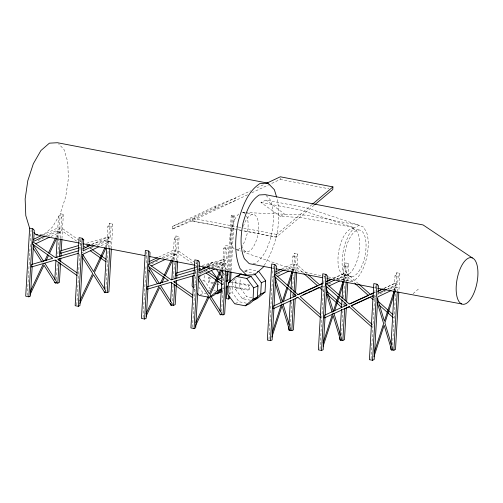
<?xml version="1.0" encoding="UTF-8"?>
<svg xmlns="http://www.w3.org/2000/svg" width="503" height="503" viewBox="0 0 503 503"><rect width="100%" height="100%" fill="white"/><g stroke="black" fill="none" stroke-linecap="round" stroke-linejoin="round"><path stroke-width="0.38" stroke-dasharray="2.52 1.89" d="M27.325 295.437L30.281 244.169M30.476 240.748L31.117 229.682M57.254 237.485L57.612 231.273L60.769 231.877L60.41 238.095M42.39 235.127L57.814 227.853L58.449 216.793L61.605 217.397L63.359 214.347L60.203 213.744L52.62 226.928L44.145 234.304L39.737 234.536M56.418 279.429L57.361 263.006M57.631 258.316L58.757 238.768M58.807 237.982L60.203 213.744L65.742 196.748L68.395 178.534L67.754 161.865L63.919 149.297L58.549 143.82M45.547 235.737L60.97 228.463L61.605 217.397M61.963 238.592L63.359 214.347M76.783 304.931L79.738 253.663M79.933 250.249L80.574 239.183M106.711 246.986L107.07 240.774L110.232 241.377L109.874 247.589M91.848 244.628L107.271 237.353L107.906 226.287L109.66 223.238L112.817 223.848L111.421 248.092M105.875 288.929L108.22 248.262M108.264 247.482L109.66 223.238M95.01 245.231L110.427 237.957L111.062 226.897L112.817 223.848M143.078 317.663L146.033 266.395M146.228 262.975L146.87 251.915M172.246 229.091L172.397 226.463L215.642 206.067L235.662 197.855L235.511 200.483L215.491 208.695L172.246 229.091L192.265 220.88L237.422 229.55M173.013 259.718L173.372 253.506L176.528 254.109L176.169 260.321M158.847 257.027L173.566 250.085L174.201 239.019L175.956 235.97L179.112 236.58L177.716 260.818M172.215 300.876L173.114 285.239M173.522 278.203L174.516 260.994M174.56 260.214L175.956 235.97M162.004 257.63L176.723 250.689L177.358 239.629L179.112 236.58M192.265 220.88L192.416 218.252L250.544 190.838M192.536 327.164L195.447 276.669M195.692 272.475L196.327 261.409M199.961 277.096L200.093 274.833M200.137 274.078L200.269 271.809M210.455 289.143L203.985 280.341L204.287 275.059M204.463 272.035L204.595 269.771M213.819 282.812L209.273 281.938L209.537 277.386L208.462 277.889L208.204 282.447L213.505 283.466M215.491 208.695L215.642 206.067M222.471 269.218L222.829 263L225.985 263.61L225.627 269.822M208.305 266.527L223.024 259.586L223.659 248.52L225.413 245.47L228.569 246.074L227.174 270.318M221.628 311.156L225.413 245.47M211.461 267.131L226.18 260.189L226.822 249.123L228.569 246.074M228.035 270.57L231.198 215.793L232.267 215.29L234.348 215.693L231.147 271.249M228.475 281.02L228.569 279.454M229.066 270.847L232.267 215.29M228.865 292.752L229.23 286.484L230.299 285.981L249.237 289.615L249.501 285.056L232.078 281.711M230.123 270.972L233.279 216.196L234.348 215.693M229.802 294.595L230.299 285.981M246.501 303.19L239.032 301.756L232.097 292.325L232.744 281.001M250.595 300.26L242.371 298.681L235.435 289.25L236.089 277.926M251.928 297.65L246.696 296.644L239.761 287.213L240.239 278.907M249.501 285.056L248.432 285.566L248.168 290.118L229.23 286.484M268.967 339.305L272.582 276.644L274.148 276.946M272.777 273.223L273.223 265.496M311.948 204.595L276.606 234.417L276.204 237.165L237.938 229.814M251.808 192.8L280.152 179.426L280.228 178.112M292.048 271.268L292.268 267.357L295.431 267.961L295.204 271.878M281.919 268.91L292.469 263.937L292.916 256.209L294.67 253.16L297.826 253.77L296.783 271.809M290.464 326.114L291.91 301.014M292.18 296.305L292.312 293.953M292.633 288.458L293.4 275.122M293.626 271.205L294.67 253.16M285.075 269.52L295.626 264.54L296.072 256.813L297.826 253.77M320.002 349.107L323.618 286.44L324.661 286.641M323.813 283.026L324.259 275.298M343.128 280.29L343.31 277.153L346.466 277.763L346.284 280.894M333.659 278.379L343.505 273.739L343.951 266.012L345.706 262.962L348.862 263.566L347.818 281.611M341.543 335.13L342.945 310.81M343.26 305.321L343.354 303.755M343.712 297.474L344.436 284.924M344.662 281.001L345.706 262.962M336.111 279.316L346.661 274.342L347.108 266.615L348.862 263.566M371.044 358.903L374.653 296.242L376.225 296.544M374.854 292.828L375.301 285.1M394.119 290.872L394.346 286.955L397.502 287.565L397.276 291.482M383.996 288.515L394.541 283.541L394.987 275.814L396.741 272.764L399.898 273.368L398.86 291.413M392.579 344.932L395.565 293.161M395.61 292.375L396.741 272.764M387.153 289.118L397.697 284.145L398.143 276.417L399.898 273.368M292.224 270.947L293.192 267.961L293.84 267.653M293.236 271.211L293.721 269.721M343.26 280.749L344.228 277.763L344.876 277.455M344.272 281.014L344.756 279.517M394.295 290.552L395.264 287.565L395.911 287.257M395.308 290.816L395.792 289.319M55.732 237.573L58.379 231.958L59.191 231.575M56.789 238.013L59.103 233.103M105.19 247.074L107.837 241.459L108.654 241.075L108.566 242.597L106.573 246.81M171.485 259.806L174.132 254.191L174.95 253.808M172.869 259.542L174.862 255.329M220.943 269.3L223.59 263.685L224.407 263.302M222.332 269.036L224.319 264.829M264.22 265.37C276.493 246.055 282.02 220.232 276.864 197.849M413.108 293.639L419.464 288.112M314.193 205.205L276.455 237.045L242.779 230.581M195.001 272.739L196.126 271.796M206.488 265.88L208.173 264.471L212.492 262.428L222.955 264.44L227.117 270.092M207.443 266.665L212.492 262.428M222.672 289.112L223.791 288.175M233.31 280.529L236.674 277.706M221.942 291.312L223.062 290.369M245.464 271.651L248.275 269.3L257.24 271.023M37.989 240.528L44.295 237.554M47.804 235.901L57.612 231.273M50.922 236.523L60.769 231.877M81.14 253.003L85.347 251.022M90.251 248.702L93.753 247.055M97.261 245.401L107.07 240.774M101.078 245.697L110.232 241.377M256.92 187.826L264.716 184.155M247.558 194.806L192.02 220.999L237.171 229.67M260.944 202.458L301.982 210.336L354.181 227.683L301.567 217.579L280.278 216.359L260.944 202.458L266.005 200.068L307.05 207.953L359.243 225.294L363.688 227.167L366.85 233.141A28.256 12.059 -79.1 0 1 365.109 263.276L365.077 263.409A28.438 12.135 -79.1 0 1 343.505 273.582L343.486 273.475A28.256 12.059 -79.1 0 1 345.228 243.339L349.271 233.97L354.181 227.683L359.243 225.294L306.629 215.19L246.011 212.568M151.642 263.748L157.948 260.774M162.853 258.46L173.372 253.506M165.984 259.083L176.528 254.109M280.278 216.359L284.767 214.247L266.005 200.068M194.611 273.745L196.459 272.871M196.893 275.229L200.401 273.582M201.099 273.248L210.21 268.954M210.914 268.621L222.829 263M208.173 264.471L218.629 266.477L222.955 264.44M216.831 267.923L225.985 263.61M194.573 284.78L195.812 284.201M202.747 280.925L203.985 280.341M244.565 271.048L248.275 269.3M200.276 294.796L203.363 293.337L206.349 293.909M207.211 291.52L210.298 290.061M235.435 289.25L239.761 287.213M229.003 293.783L232.097 292.325M277.505 274.317L280.316 272.991M287.351 269.677L292.268 267.357M290.508 270.281L295.431 267.961M242.371 298.681L246.696 296.644M235.322 303.504L239.032 301.756M328.541 284.12L331.351 282.793M337.683 279.806L343.31 277.153M340.839 280.416L346.466 277.763M376.062 295.582L385.204 291.268M389.423 289.275L394.346 286.955M392.579 289.885L397.502 287.565M332.955 278.543L344.316 273.355L344.159 276.028L337.048 279.278M374.043 292.884L375.464 292.237M383.99 288.345L395.352 283.158L395.201 285.83L388.083 289.08M373.848 295.582L375.269 294.934M172.397 226.463L192.416 218.252L237.573 226.922M86.503 243.27L108.082 236.97L107.938 239.472L91.131 244.376M78.921 247.941L80.411 247.507M195.221 267.552L196.679 267.124M202.256 265.496L223.835 259.202L223.69 261.705L206.884 266.609M195.422 269.954L196.906 269.52M252.99 263.446L255.266 263.327C264.773 256.983 268.407 245.602 271.463 235.159C273.682 223.401 274.871 210.883 270.092 199.572L265.798 195.189M245.093 213.656A18.957 8.092 -79.1 0 0 242.132 212.404L245.231 212.536M280.152 179.426L328.956 188.801M352.251 228.752L358.564 229.959M242.132 212.404L246.64 213.266M247.394 213.41L252.657 214.423M231.198 215.793L233.279 216.196M238.34 227.073L242.93 227.953M243.697 228.098L276.606 234.417M238.189 229.701L242.012 230.431M292.916 256.209L296.072 256.813M343.951 266.012L347.108 266.615M394.987 275.814L398.143 276.417M238.755 213.995A18.957 8.092 -79.1 0 0 230.764 235.153A18.957 8.092 -79.1 0 0 236.693 249.752L240.453 250.469M243.458 251.047L247.218 251.77M107.906 226.287L111.062 226.897M174.201 239.019L177.358 239.629M223.659 248.52L226.822 249.123M292.469 263.937L295.626 264.54M343.505 273.739L346.661 274.342M394.541 283.541L397.697 284.145M345.454 275.437L351.773 276.65M325.164 276.336L298.474 271.211L244.049 252.305M328.214 276.927L351.088 281.315M272.305 268.086L273.846 268.382M374.716 287.754L376.257 288.049M57.814 227.853L60.97 228.463M107.271 237.353L110.427 237.957M173.566 250.085L176.723 250.689M223.024 259.586L226.18 260.189M58.379 231.958L59.958 232.26M107.837 241.459L109.415 241.761M174.132 254.191L175.71 254.493M223.59 263.685L225.168 263.993M244.697 271.482L254.411 273.349M207.179 266.42L214.655 267.86M145.543 255.757L147.083 256.052M222.414 279.857L223.929 280.146M208.462 277.889L212.253 278.618M231.003 282.214L248.432 285.566M216.535 284.044L220.327 284.773M213.907 290.344L215.403 290.633M236.693 249.752L241.107 251.286M195.026 262.629L177.534 250.312L177.389 252.814L194.906 265.15M195.654 263.069L196.906 263.949M206.255 270.532L207.506 271.413M195.535 265.59L197.415 266.911M79.273 240.396L61.781 228.079L61.636 230.581L77.28 241.597M79.902 240.836L81.146 241.717M90.496 248.3L91.747 249.18M79.782 243.358L81.656 244.684M358.406 283.723L347.472 273.959L347.322 276.637L354.351 282.912M374.182 297.801L375.351 298.845M306.792 273.406L296.437 264.163L296.28 266.835L303.309 273.11M322.756 290.464L323.907 291.495M218.629 266.477L220.484 268.992M223.257 272.764L225.57 275.908M198.735 287.05L203.363 293.337M194.416 289.087L195.34 290.344M246.615 216.001A18.957 8.092 -79.1 0 1 241.987 246.042M240.069 248.161A18.957 8.092 -79.1 0 1 237.347 249.658M243.333 226.363A18.957 8.092 -79.1 0 1 256.429 216.699A18.957 8.092 -79.1 0 1 254.851 244.112A18.957 8.092 -79.1 0 1 242.163 246.615M358.771 271.488A23.698 10.11 -79.1 0 0 362.267 231.525A23.698 10.11 -79.1 0 0 344.467 256.901A23.698 10.11 -79.1 0 0 358.771 271.488M352.458 270.274A23.698 10.11 -79.1 0 0 355.954 230.311A23.698 10.11 -79.1 0 0 338.154 255.687A23.698 10.11 -79.1 0 0 352.458 270.274"/><path stroke-width="0.75" d="M276.637 197.107L274.38 189.713L267.936 183.142L57.474 142.726L49.401 143.16L40.925 150.529L33.343 163.714L27.803 180.709L25.15 198.93L25.791 215.592L29.627 228.167L25.703 296.198L28.86 296.808L30.482 296.041L32.179 266.521M28.86 296.808L32.783 228.771L29.627 228.167M32.274 264.968L33.437 244.772M54.84 279.435L55.959 260.013M56.091 257.687L57.166 239.038M54.657 282.541L57.814 283.151L59.027 262.176M59.115 260.623L59.247 258.291M59.335 256.737L60.366 238.868M60.517 263.616L59.436 282.384L57.814 283.151M60.612 262.05L60.832 258.14M60.926 256.58L61.152 252.669M61.24 251.104L61.919 239.371M78.317 306.302L82.241 238.271L79.084 237.661L75.161 305.698L78.317 306.302L79.939 305.541L82.894 254.273L98.997 246.677M82.241 238.271L83.731 239.786L83.089 250.852L94.306 245.565M104.297 288.936L106.623 248.539M104.115 292.042L107.271 292.645L109.824 248.369M111.377 248.872L108.893 291.885L107.271 292.645M144.613 319.034L148.536 251.003L145.38 250.393L141.456 318.43L144.613 319.034L146.235 318.273L147.939 288.753M148.027 287.2L149.19 266.999M170.504 303.221L170.41 304.774L171.466 304.975M170.592 301.662L171.712 282.246M171.844 279.913L172.963 260.491M146.134 316.18L159.715 287.414L171.177 305.459L171.988 305.076L172.076 303.548L160.614 285.503M171.988 305.076L173.566 305.378L174.78 284.402M174.868 282.849L174.956 281.296M175.094 278.964L176.119 261.101M176.591 280.372L175.189 304.611L173.566 305.378M176.723 278.027L176.905 274.896M176.993 273.33L177.672 261.604M192.668 276.128L192.102 285.949L193.492 287.835M194.07 328.534L197.993 260.497L194.837 259.894L190.914 327.925L194.07 328.534L195.692 327.767L198.647 276.499L214.75 268.904M197.648 293.488L199.037 295.374L209.5 297.386L217.359 290.797L217.925 280.982M220.05 311.162L222.427 269.992M221.898 284.981L221.986 283.472M219.874 314.268L223.03 314.878L225.583 270.595M227.13 271.098L224.652 314.111L223.03 314.878M227.142 286.081L226.419 298.619L228.507 299.015L229.575 298.512L229.708 296.16M227.991 271.356L227.406 281.523L225.891 281.234M228.425 283.038L227.771 294.362L234.706 303.793L245.168 305.805L249.488 303.762L257.347 297.172L258.001 285.849L251.066 276.417L240.604 274.412L236.284 276.449L228.425 283.038L230.273 282.164M228.507 299.015L228.733 295.098M230.078 271.752L229.487 281.925L230.563 281.422L231.103 272.029M245.168 305.805L253.028 299.216L253.682 287.886L246.74 278.461L236.284 276.449M254.518 299.279L260.692 294.104L261.346 282.78L254.87 273.978M252.833 300.693L257.159 298.65L265.018 292.061L265.672 280.737L258.737 271.306L257.498 271.89M270.501 340.676L274.889 264.584L271.733 263.974L267.344 340.066L270.501 340.676L272.123 339.909L273.978 307.798M274.066 306.226L275.738 277.247M288.841 326.881L288.659 330.018L291.815 330.622L293.438 329.855L295.248 298.48M288.974 324.536L290.376 300.253M290.464 298.688L290.916 290.853M291.004 289.288L291.822 275.185M291.91 273.619L291.998 272.054M291.815 330.622L293.62 299.291M293.758 296.94L295.154 272.657M295.38 296.129L295.475 294.557M295.563 292.991L296.739 272.595M321.543 350.478L325.925 274.387L322.769 273.777L318.386 349.868L321.543 350.478L323.165 349.711L325.057 316.815M325.152 315.249L326.774 287.05M266.131 183.482L280.303 176.798L332.917 186.902L332.766 189.53L314.796 204.696M339.833 337.469L339.695 339.814L342.851 340.424L344.473 339.657L346.284 308.282M339.965 335.117L341.455 309.27M341.55 307.704L341.996 299.87M342.09 298.304L342.901 284.208M342.989 282.636L343.084 281.07M342.851 340.424L344.706 308.308M344.838 305.962L345.02 302.825M345.152 300.48L346.24 281.68M346.416 305.931L346.51 304.359M346.642 302.007L347.774 282.397M372.578 360.274L376.967 284.189L373.811 283.579L369.422 359.67L372.578 360.274L374.201 359.513L377.81 296.852L391.171 290.545M390.913 346.485L390.73 349.616L393.887 350.226L395.509 349.459L398.81 292.193M391.051 344.134L393.893 294.789M393.981 293.224L394.119 290.872M393.887 350.226L397.232 292.262M272.349 332.313L281.296 304.68M286.905 287.376L282.309 301.567L275.462 278.838M287.383 285.886L291.979 271.695M271.909 337.06L282.07 305.692L289.577 330.622L290.225 330.32L290.344 328.252L283.057 304.057M283.321 301.831L287.917 287.641M288.401 286.15L292.998 271.96M323.146 342.864L332.577 313.734M338.179 296.43L333.344 311.37L326.277 287.905M338.664 294.94L343.021 281.498M323.19 346.114L333.105 315.494L340.613 340.424L341.26 340.116L341.38 338.054L333.873 313.124M334.596 310.885L344.033 281.762M374.421 351.918L383.613 323.536L377.206 302.272M394.056 291.3L384.38 321.172L377.533 298.436M373.987 356.658L384.141 325.296L391.655 350.226L392.302 349.918L392.422 347.856L384.908 322.926L395.069 291.564M30.312 291.407L43.233 264.044M44.798 260.73L47.779 254.411M48.439 253.009L55.399 238.277M30.375 293.953L43.962 265.182L55.424 283.227L56.235 282.843L56.323 281.322L44.861 263.276M46.188 260.466L48.502 255.555M49.495 253.449L56.455 238.718M79.776 300.901L92.69 273.538L82.046 256.781M104.857 247.772L93.596 271.633L82.542 254.229M79.839 303.447L93.42 274.682L104.882 292.727L105.693 292.344L105.781 290.816L94.319 272.771L106.246 247.514M146.071 313.633L158.986 286.27M160.218 283.661L163.532 276.644M164.198 275.242L171.152 260.504M161.941 282.699L164.588 277.084M165.254 275.682L172.208 260.944M195.862 322.429L208.449 295.77L198.213 279.655M220.61 270.004L209.349 293.859L198.295 276.455M195.258 326.378L209.173 296.908L220.635 314.953L221.452 314.57L221.54 313.048L210.072 295.003L221.999 269.74M263.836 266.03L263.082 267.344L254.606 274.72L246.533 275.154L198.735 265.974M312.552 204.092L332.917 186.902M198.93 269.445L200.056 268.501M215.561 293.532L217.057 293.821L221.546 290.055M238.334 276.046L241.144 273.695M225.872 288.018L227.557 286.603M33.28 239.428L40.988 235.788M44.849 236.064L33.632 241.352L34.273 230.292L32.783 228.771M35.638 243.735L49.533 237.177M82.737 248.922L90.446 245.288M149.033 261.654L157.445 257.687M160.602 258.297L149.391 263.585L150.026 252.519L148.536 251.003M151.397 265.961L165.292 259.41M199.194 270.821L206.903 267.187M210.059 267.791L198.848 273.079L199.484 262.019L197.993 260.497M218.013 279.473L222.332 277.43M226.803 275.323L228.041 274.739M217.359 290.797L221.685 288.76L213.825 295.343L209.5 297.386M226.149 286.647L227.387 286.069M246.74 278.461L251.066 276.417M217.057 293.821L221.383 291.784M275.594 271.897L281.215 269.243M284.371 269.847L275.933 273.827L276.38 266.1L274.889 264.584M261.346 282.78L265.672 280.737M277.147 276.587L289.099 270.947M253.682 287.886L258.001 285.849M260.692 294.104L265.018 292.061M253.028 299.216L257.347 297.172M326.629 281.699L331.552 279.379M334.709 279.982L326.975 283.629L327.415 275.902L325.925 274.387M328.887 286.056L339.431 281.076M377.665 291.501L383.292 288.848M386.449 289.451L378.011 293.431L378.457 285.704L376.967 284.189M294.595 296.06L296.022 295.412M297.443 294.758L317.374 285.66L303.9 273.632M323.008 283.088L319.455 284.711L308.521 274.946M326.56 281.466L331.534 279.196M323.001 283.409L298.147 294.758L275.122 274.21L274.971 276.889L296.06 295.714L273.286 306.113L273.129 308.785L297.99 297.436L320.436 317.468M296.575 297.763L297.996 297.116M302.963 294.846L307.226 292.897M308.647 292.249L311.489 290.954M312.91 290.3L319.304 287.383L322.178 289.954M322.14 286.408L300.077 296.481L320.581 314.784M373.364 292.96L349.214 303.988L326.195 283.441L326.038 286.119L347.133 304.944L324.353 315.343L324.202 318.015L349.063 306.667L371.503 326.699M349.906 303.913L367.699 295.789M373.333 293.211L370.491 294.507L358.985 284.233M378.306 290.941L381.859 289.319M373.207 295.638L351.144 305.711L372.233 324.536M345.479 308.54L349.742 306.591M351.163 305.943L370.34 297.185L373.22 299.75M78.732 245.533L60.467 250.865L60.322 253.367L78.921 247.941M89.666 244.804L86.742 245.659L87.994 246.539M78.38 250.846L55.317 257.574L32.821 241.736L32.676 244.238L52.702 258.341L31.507 264.521L31.362 267.024L55.173 260.076L77.041 275.481M78.248 253.342L57.788 259.315L77.185 272.972M194.491 267.766L176.22 273.098L176.075 275.6L194.674 270.168M206.155 266.823L202.495 267.885L203.746 268.765M194.133 273.072L171.07 279.806L148.58 263.968L148.435 266.471L168.455 280.567L147.266 286.754L147.121 289.256L170.926 282.309L192.794 297.707M194.736 275.361L173.541 281.548L192.938 295.204M267.936 183.142L259.862 183.576C247.18 192.033 242.333 207.211 238.265 221.131C235.303 236.806 233.719 253.499 240.088 268.583L246.533 275.154M33.921 232.543L36.071 234.738L37.536 234.656M461.691 303.957L377.797 288.345M271.538 267.942L249.205 263.654L244.376 258.724C239.598 247.413 240.786 234.895 243.006 223.131C246.061 212.694 249.695 201.307 259.202 194.969L265.263 194.642L423.105 224.954L472.392 257.951A23.698 10.11 -79.1 0 1 472.581 295.927A23.698 10.11 -79.1 0 1 456.152 288.986A23.698 10.11 -79.1 0 1 472.392 257.951M276.16 268.828L322.354 277.7M326.975 278.587L373.943 287.603M82.467 239.547L83.731 239.786M36.071 234.738L79.241 243.024M83.096 243.766L144.77 255.612M149.397 256.499L194.881 265.232M202.854 268.464L204.35 268.753M226.205 280.586L227.721 280.875M198.408 275.914L199.465 276.116M208.129 271.853L221.898 281.548M199.886 268.652L201.76 269.973M206.129 273.047L222.376 284.491M92.376 249.626L106.139 259.315M84.127 246.42L86 247.74M90.377 250.821L105.995 261.818M372.421 296.236L373.597 297.279M378.281 301.46L392.931 314.532M354.936 283.434L368.41 295.462M379.545 305.403L393.359 317.733M327.246 291.658L341.889 304.73M326.787 294.06L341.744 307.415M221.408 270.249L222.791 272.136M215.862 268.633L221.873 276.801M211.537 270.671L217.089 278.216M149.246 267.602L159.482 283.717M148.75 270.155L157.351 283.692M33.079 244.728L43.723 261.485M32.997 247.929L42.007 262.107M326.17 292.476L332.137 312.269M275.135 282.673L281.315 303.202"/></g></svg>
